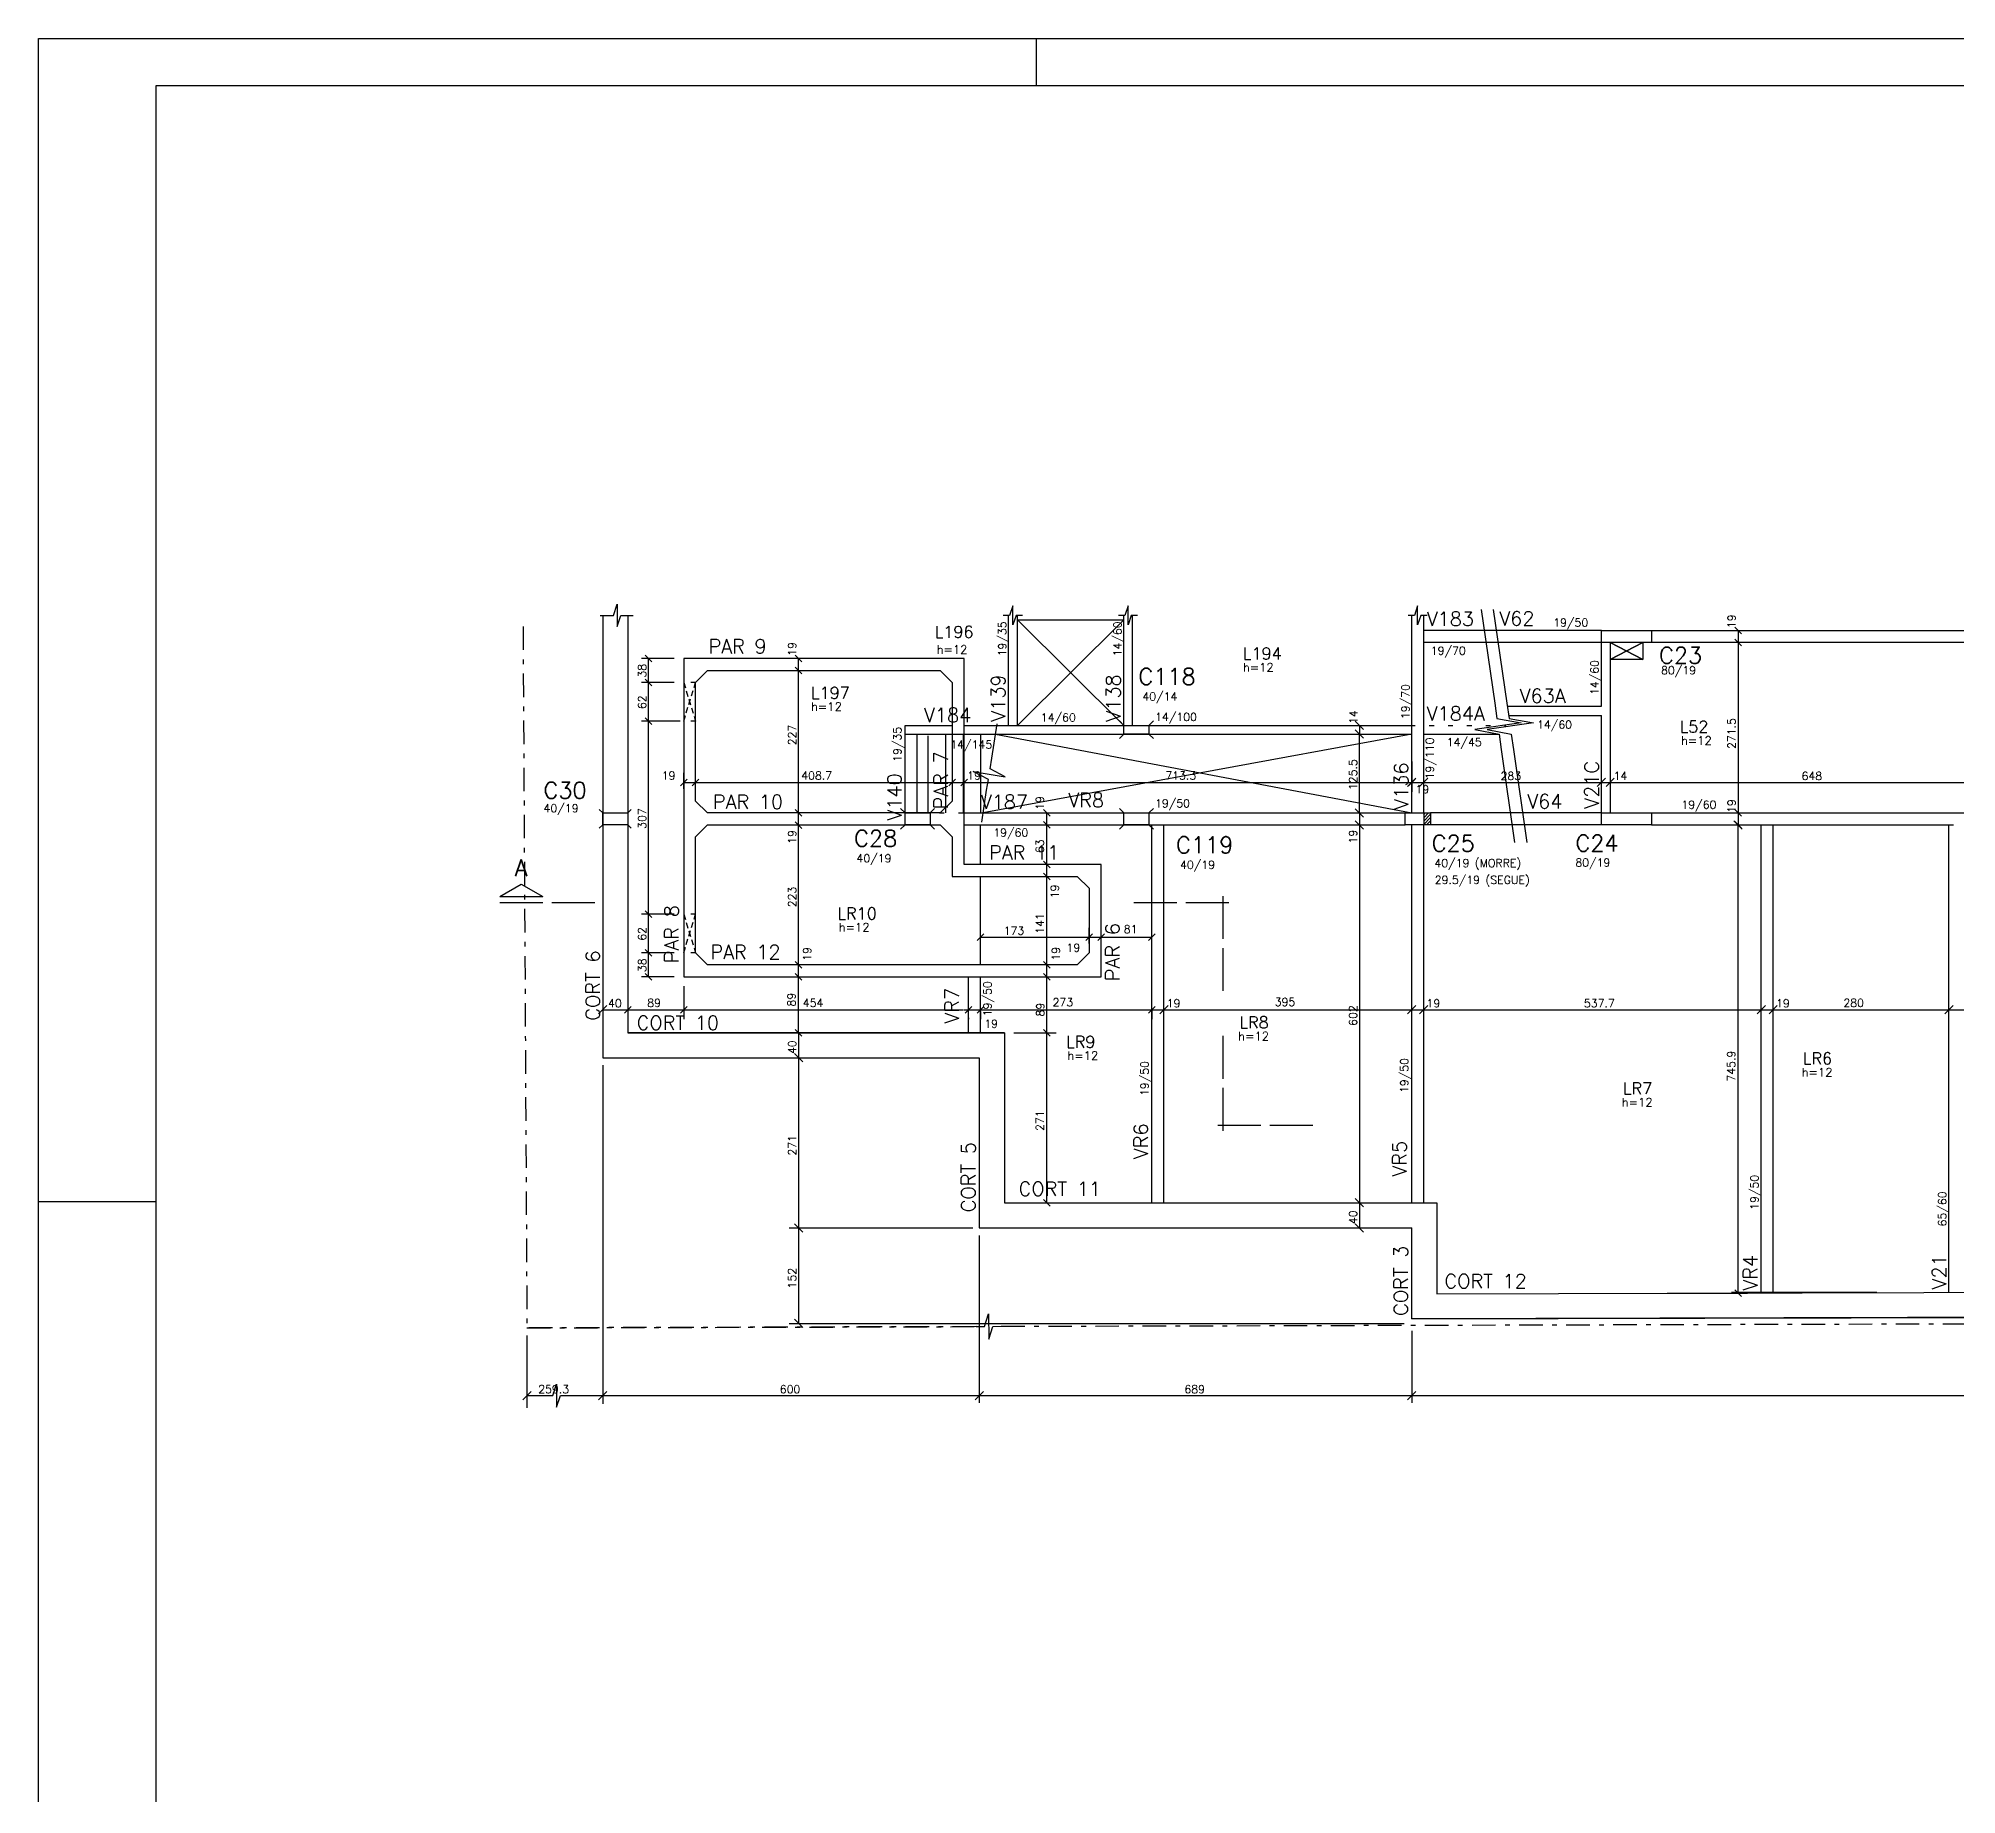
# Model space of a CAD drawing. Extents: x 33964 to 42889, y 0 to 6308.
# Drawn here: x 33964 to 37020, y 3510 to 6308 of the extents above; entities that cross this region are included whole.
import ezdxf

# ---------------------------------------------------------------- set-up
doc = ezdxf.new("R2010")
doc.units = 0
doc.header["$LTSCALE"] = 75
doc.header["$MEASUREMENT"] = 0
for name, pattern in [('ESTILO_TQS_0002', [0.4, 0.1, -0.3]), ('ESTILO_TQS_0003', [1, 0.5, -0.2, 0.1, -0.2]), ('HIDDEN2', [0.1875, 0.125, -0.0625])]:
    doc.linetypes.add(name, pattern=pattern)
doc.layers.get('0').update_dxf_attribs({"color": 3, "linetype": 'CONTINUOUS'})
for name, color, linetype in [('1', 2, 'CONTINUOUS'), ('200', 1, 'HIDDEN2'), ('204', 1, 'ESTILO_TQS_0003'), ('210', 7, 'ESTILO_TQS_0002'), ('212', 3, 'CONTINUOUS'), ('213', 3, 'CONTINUOUS'), ('216', 3, 'CONTINUOUS'), ('220', 5, 'CONTINUOUS'), ('221', 1, 'CONTINUOUS'), ('222', 6, 'CONTINUOUS'), ('226', 3, 'CONTINUOUS'), ('228', 7, 'CONTINUOUS'), ('230', 3, 'CONTINUOUS'), ('233', 6, 'CONTINUOUS'), ('238', 2, 'CONTINUOUS'), ('249', 1, 'CONTINUOUS'), ('250', 1, 'CONTINUOUS')]:
    doc.layers.add(name, color=color, linetype=linetype)
doc.styles.get("Standard").update_dxf_attribs({"font": 'ROMANS.SHX'})

# ---------------------------------------------------------------- blocks, each defined once
blk = doc.blocks.new('LINCOR', base_point=(162860.39586, 45821.60412))
blk.add_lwpolyline([(162860.39586, 45821.60412), (162860.729194, 45821.60412), (162860.89586, 45822.10412), (162860.89586, 45821.10412), (162861.062527, 45821.60412), (162861.39586, 45821.60412)])
blk = doc.blocks.new('_H950EE058A0-003')
for p, q in [((1064.822051, 10674.403208), (1072.482335, 10682.063492)), ((1064.822051, 10679.706509), (1067.179034, 10682.063492)), ((1064.822051, 10669.099907), (1075.322051, 10679.599907)), ((1064.822051, 10663.796606), (1075.322051, 10674.296606)), ((1069.392238, 10663.063492), (1075.322051, 10668.993305)), ((1074.695539, 10663.063492), (1075.322051, 10663.690004))]:
    blk.add_line(p, q)

msp = doc.modelspace()

# ---------------------------------------------------------------- linework, layer by layer
for p, q in [((33964.1, 6307.5), (42889.1, 6307.5)), ((33964.1, 0), (33964.1, 6307.5)), ((35554.1, 6232.5), (35554.1, 6307.5)), ((33964.1, 4455), (34151.6, 4455))]:
    msp.add_line(p, q)
at = {"layer": '1'}
for p, q in [((35509.9, 5213.2), (35509.9, 5388.4)), ((35523.9, 5213.2), (35523.9, 5388.4)), ((35693.4, 5213.2), (35693.4, 5388.4)), ((35707.4, 5213.2), (35707.4, 5388.4)), ((36152.2, 5073.7), (36152.2, 5388.4)), ((36171.2, 5073.7), (36171.2, 5388.4)), ((36454.2, 5364.2), (36171.2, 5364.2)), ((36534.2, 5364.2), (37055.2, 5364.2)), ((36454.2, 5345.2), (36171.2, 5345.2)), ((36454.2, 5243.7), (36454.2, 5345.2)), ((36468.2, 5345.2), (36468.2, 5073.8)), ((37055.2, 5345.2), (36534.2, 5345.2)), ((36304.4, 5243.7), (36454.2, 5243.7)), ((36307.2, 5228.7), (36454.2, 5228.7)), ((36454.2, 5073.8), (36454.2, 5228.7)), ((35344.9, 5073.7), (35344.9, 5213.2)), ((35344.9, 5213.2), (35419.8, 5213.2)), ((35344.9, 5199.2), (36152.2, 5199.2)), ((35363.9, 5199.2), (35363.9, 5073.7)), ((35438.8, 5213.2), (36152.2, 5213.2)), ((36171.2, 5199.2), (36291.3, 5199.2)), ((35438.8, 5073.7), (36141.7, 5073.7)), ((36454.2, 5073.7), (36181.7, 5073.7)), ((36534.2, 5073.7), (37055.2, 5073.7)), ((35384.9, 5054.7), (35401.4, 5054.7)), ((35438.8, 5054.7), (36141.7, 5054.7)), ((35465.2, 4991.7), (35465.2, 5054.7)), ((35738.2, 4452.7), (35738.2, 5054.7)), ((35757.2, 4452.7), (35757.2, 5054.7)), ((36152.2, 4452.7), (36152.2, 5054.7)), ((36171.2, 4452.7), (36171.2, 5054.7)), ((36454.2, 5054.7), (36181.7, 5054.7)), ((36534.2, 5054.7), (37007.9, 5054.7)), ((36708.9, 4308.8), (36708.9, 5054.7)), ((36727.9, 4308.8), (36727.9, 5054.7)), ((37007.9, 4309.7), (37007.9, 5054.7)), ((35465.2, 4831.7), (35465.2, 4972.7)), ((35446.2, 4723.7), (35446.2, 4812.7)), ((35465.2, 4723.7), (35465.2, 4812.7))]:
    msp.add_line(p, q, dxfattribs=at)
at = {"layer": '200'}
for p, q in [((34992.2, 5219.7), (35011.2, 5281.7)), ((34992.2, 5281.7), (35011.2, 5219.7)), ((34992.2, 4850.7), (35011.2, 4912.7)), ((34992.2, 4912.7), (35011.2, 4850.7))]:
    msp.add_line(p, q, dxfattribs=at)
at = {"layer": '204'}
for points in [[(35498.2, 4256), (40704.2, 4270), (40704.2, 5388.4)], [(34736.3, 5370.8), (34742.5, 4253.5), (35458.2, 4255.5), (34742.5, 4253.5)]]:
    msp.add_lwpolyline(points, dxfattribs=at)
at = {"layer": '210'}
for p, q in [((35011.2, 5281.7), (34992.2, 5281.7)), ((35011.2, 5219.7), (34992.2, 5219.7)), ((36150.1, 5213.2), (36302, 5213.2)), ((35399.9, 5073.7), (35438.8, 5073.7)), ((37007.9, 5054.7), (37055.2, 5054.7)), ((35011.2, 4912.7), (34992.2, 4912.7)), ((35011.2, 4850.7), (34992.2, 4850.7))]:
    msp.add_line(p, q, dxfattribs=at)
at = {"layer": '216'}
for p, q in [((36666.6, 5369.5), (36677.3, 5358.9)), ((36666.6, 5350.5), (36677.3, 5339.9)), ((34941.6, 5314.4), (34931, 5325)), ((35180.6, 5314.4), (35170, 5325)), ((34941.6, 5276.4), (34931, 5287)), ((34941.6, 5276.4), (34931, 5287)), ((35180.6, 5295.4), (35170, 5306)), ((35180.6, 5295.4), (35170, 5306)), ((34941.6, 5214.4), (34931, 5225)), ((34941.6, 5214.4), (34931, 5225)), ((36062, 5219.9), (36075.3, 5206.6)), ((36062, 5205.9), (36075.3, 5192.6)), ((34986.9, 5117.1), (34997.5, 5127.7)), ((35005.9, 5117.1), (35016.5, 5127.7)), ((35005.9, 5117.1), (35016.5, 5127.7)), ((35414.5, 5117.1), (35425.2, 5127.7)), ((35414.5, 5117.1), (35425.2, 5127.7)), ((35433.5, 5117.1), (35444.2, 5127.7)), ((35433.5, 5117.1), (35444.2, 5127.7)), ((36145.5, 5115.8), (36158.8, 5129)), ((36146.9, 5117.1), (36157.5, 5127.7)), ((36164.5, 5115.8), (36177.8, 5129)), ((36447.6, 5115.8), (36460.8, 5129)), ((36461.6, 5115.8), (36474.8, 5129)), ((35180.6, 5068.4), (35170, 5079)), ((35575.9, 5068.4), (35565.3, 5079)), ((36062, 5080.4), (36075.3, 5067.1)), ((36666.6, 5079), (36677.3, 5068.4)), ((35180.6, 5048.9), (35170, 5059.5)), ((35575.9, 5049.4), (35565.3, 5060)), ((35575.9, 5049.4), (35565.3, 5060)), ((36062, 5061.4), (36075.3, 5048.1)), ((36678.6, 5048.1), (36665.3, 5061.4)), ((36677.3, 5049.4), (36666.6, 5060)), ((35575.9, 4986.4), (35565.3, 4997)), ((35575.9, 4986.4), (35565.3, 4997)), ((35575.9, 4967.4), (35565.3, 4978)), ((35575.9, 4967.4), (35565.3, 4978)), ((34941.6, 4907.4), (34931, 4918)), ((34941.6, 4907.4), (34931, 4918)), ((35459.9, 4870.3), (35470.5, 4880.9)), ((35632.9, 4870.3), (35643.5, 4880.9)), ((35632.9, 4870.3), (35643.5, 4880.9)), ((35632.9, 4870.3), (35643.5, 4880.9)), ((35651.9, 4870.3), (35662.5, 4880.9)), ((35651.9, 4870.3), (35662.5, 4880.9)), ((35732.9, 4870.3), (35743.5, 4880.9)), ((34941.6, 4845.4), (34931, 4856)), ((34941.6, 4845.4), (34931, 4856)), ((35180.6, 4826.4), (35170, 4837)), ((35575.9, 4826.4), (35565.3, 4837)), ((35575.9, 4826.4), (35565.3, 4837)), ((34941.6, 4807.4), (34931, 4818)), ((35180.6, 4807.4), (35170, 4818)), ((35575.9, 4807.4), (35565.3, 4818)), ((35575.9, 4807.4), (35565.3, 4818)), ((34856.5, 4753.6), (34869.8, 4766.9)), ((34897.9, 4755), (34908.5, 4765.6)), ((34986.9, 4755), (34997.5, 4765.6)), ((34986.9, 4755), (34997.5, 4765.6)), ((35440.9, 4755), (35451.5, 4765.6)), ((35440.9, 4755), (35451.5, 4765.6)), ((35459.9, 4755), (35470.5, 4765.6)), ((35459.9, 4755), (35470.5, 4765.6)), ((35732.9, 4755), (35743.5, 4765.6)), ((35750.6, 4753.6), (35763.8, 4766.9)), ((36145.5, 4753.6), (36158.8, 4766.9)), ((36164.5, 4753.6), (36177.8, 4766.9)), ((36702.3, 4753.6), (36715.5, 4766.9)), ((36721.3, 4753.6), (36734.5, 4766.9)), ((37001.3, 4753.6), (37014.5, 4766.9)), ((35180.6, 4718.4), (35170, 4729)), ((35575.9, 4718.4), (35565.3, 4729)), ((35575.9, 4718.4), (35565.3, 4729)), ((35168.6, 4690.4), (35181.9, 4677.1)), ((35575.9, 4447.4), (35565.3, 4458)), ((36062, 4459.4), (36075.3, 4446.1)), ((35168.6, 4419.3), (35181.9, 4406.1)), ((36062, 4419.4), (36075.3, 4406.1)), ((36677.3, 4303.5), (36666.6, 4314.1)), ((35168.6, 4267.4), (35181.9, 4254.1)), ((34735.9, 4139), (34749.1, 4152.2)), ((34856.5, 4139), (34869.8, 4152.2)), ((35456.5, 4139), (35469.8, 4152.2)), ((36145.5, 4139), (36158.8, 4152.2))]:
    msp.add_line(p, q, dxfattribs=at)
at = {"layer": '220'}
msp.add_line((36152.2, 4267.7), (40694.2, 4279.9), dxfattribs=at)
for points in [[(34863.2, 5388.4), (34863.2, 4683.7), (35463.2, 4683.7), (35463.2, 4412.7), (36152.2, 4412.7)], [(34903.2, 5388.4), (34903.2, 4723.7), (35503.2, 4723.7), (34903.2, 4723.7)], [(35503.2, 4723.7), (35503.2, 4452.7), (36192.2, 4452.7), (36192.2, 4307.8), (40654.2, 4319.8), (40654.2, 5388.4)], [(34992.2, 5319.7), (34992.2, 4812.7), (35657.2, 4812.7), (35657.2, 4991.7), (35438.8, 4991.7), (35438.8, 5319.7), (34992.2, 5319.7)], [(40694.2, 5322.7), (40694.2, 4279.9), (36152.2, 4267.7), (36152.2, 4412.7)], [(35030.2, 5073.7), (35011.2, 5092.7), (35011.2, 5281.7), (35030.2, 5300.7), (35400.8, 5300.7), (35419.8, 5281.7), (35419.8, 5092.7), (35400.8, 5073.7), (35030.2, 5073.7)], [(35638.2, 4850.7), (35619.2, 4831.7), (35030.2, 4831.7), (35011.2, 4850.7), (35011.2, 5035.7), (35030.2, 5054.7), (35400.8, 5054.7), (35419.8, 5035.7), (35419.8, 4972.7), (35619.2, 4972.7), (35638.2, 4953.7), (35638.2, 4850.7)]]:
    msp.add_lwpolyline(points, dxfattribs=at)
at = {"layer": '221'}
for p, q in [((35523.9, 5381.2), (35693.4, 5213.2)), ((35693.4, 5381.2), (35523.9, 5213.2)), ((36152.2, 5199.2), (35469.3, 5073.7)), ((35489, 5199.2), (36152.2, 5073.7))]:
    msp.add_line(p, q, dxfattribs=at)
for points in [[(34859, 5388.4), (34880.2, 5388.4), (34886.1, 5406.1), (34886.1, 5370.8), (34892, 5388.4), (34911.9, 5388.4)], [(36262.6, 5398), (36284.3, 5248.6), (36287.8, 5224), (36326.5, 5217), (36252.6, 5206.5), (36291.3, 5199.4), (36294.8, 5174.8), (36315.9, 5026.5)], [(36281.9, 5398), (36303.7, 5248.6), (36307.2, 5224), (36345.8, 5217), (36272, 5206.5), (36310.7, 5199.4), (36314.1, 5174.8), (36335.2, 5026.5)], [(36520.2, 5318.2), (36468.2, 5345.2), (36520.2, 5318.2), (36468.2, 5345.2)], [(36468.2, 5318.2), (36520.2, 5345.2), (36468.2, 5318.2)]]:
    msp.add_lwpolyline(points, dxfattribs=at)
at = {"layer": '222'}
for p, q in [((33964.1, 6307.5), (33964.1, 6307.5)), ((34151.6, 6232.5), (42814.1, 6232.5)), ((34151.6, 75), (34151.6, 6232.5)), ((35693.4, 5213.2), (35686.3, 5220.3)), ((35686.3, 5192.2), (35693.4, 5199.2)), ((35733.4, 5213.2), (35740.5, 5220.3)), ((35740.5, 5192.2), (35733.4, 5199.2)), ((34863.2, 5073.7), (34857.7, 5079.2)), ((34903.2, 5073.7), (34908.6, 5079.2)), ((35344.9, 5073.7), (35337.8, 5080.8)), ((35384.9, 5073.7), (35392, 5080.8)), ((35693.4, 5073.7), (35686.3, 5080.8)), ((35733.4, 5073.7), (35740.5, 5080.8)), ((36171.2, 5073.7), (36171.2, 5054.7)), ((34857.7, 5049.3), (34863.2, 5054.7)), ((34908.6, 5049.3), (34903.2, 5054.7)), ((35344.9, 5054.7), (35337.8, 5047.7)), ((35384.9, 5054.7), (35392, 5047.7)), ((35686.3, 5047.7), (35693.4, 5054.7)), ((35740.5, 5047.7), (35733.4, 5054.7))]:
    msp.add_line(p, q, dxfattribs=at)
for points in [[(36454.2, 5364.2), (36534.2, 5364.2), (36534.2, 5345.2), (36454.2, 5345.2), (36454.2, 5364.2)], [(35693.4, 5213.2), (35733.4, 5213.2), (35733.4, 5199.2), (35693.4, 5199.2), (35693.4, 5213.2)], [(34903.2, 5054.7), (34863.2, 5054.7), (34863.2, 5073.7), (34903.2, 5073.7), (34903.2, 5054.7)], [(35384.9, 5054.7), (35344.9, 5054.7), (35344.9, 5073.7), (35384.9, 5073.7), (35384.9, 5054.7)], [(35693.4, 5073.7), (35733.4, 5073.7), (35733.4, 5054.7), (35693.4, 5054.7), (35693.4, 5073.7)], [(36141.7, 5073.7), (36181.7, 5073.7), (36181.7, 5054.7), (36141.7, 5054.7), (36141.7, 5073.7)], [(36454.2, 5073.7), (36534.2, 5073.7), (36534.2, 5054.7), (36454.2, 5054.7), (36454.2, 5073.7)]]:
    msp.add_lwpolyline(points, dxfattribs=at)
at = {"layer": '226'}
for p, q in [((34699.4, 4940.5), (34733.5, 4960.2)), ((34733.5, 4960.2), (34767.6, 4940.5)), ((34699.4, 4940.5), (34767.6, 4940.5))]:
    msp.add_line(p, q, dxfattribs=at)
at = {"layer": '228'}
for p, q in [((34699.4, 4931.1), (34767.6, 4931.1)), ((34782.2, 4931.1), (34850.5, 4931.1)), ((35709.4, 4931.1), (35777.6, 4931.1)), ((35792.2, 4931.1), (35860.5, 4931.1)), ((35851.4, 4873), (35851.4, 4941.2)), ((35851.4, 4790.1), (35851.4, 4858.4)), ((35851.4, 4650.4), (35851.4, 4718.7)), ((35851.4, 4567.6), (35851.4, 4635.9)), ((35843.4, 4576.2), (35911.6, 4576.2)), ((35926.2, 4576.2), (35994.5, 4576.2))]:
    msp.add_line(p, q, dxfattribs=at)
at = {"layer": '230'}
msp.add_line((35523.9, 5381.2), (35693.4, 5381.2), dxfattribs=at)
msp.add_lwpolyline([(36520.2, 5345.2), (36520.2, 5318.2), (36468.2, 5318.2)], dxfattribs=at)
at = {"layer": '238'}
for p, q in [((35381.2, 5196.7), (35381.2, 5073.7)), ((35409.2, 5199.2), (35409.2, 5073.7)), ((35437.2, 5199.2), (35437.2, 5073.7)), ((35465.2, 5199.2), (35465.2, 5073.7))]:
    msp.add_line(p, q, dxfattribs=at)
at = {"layer": '249'}
msp.add_lwpolyline([(35467, 5058.9), (35474.8, 5110.1), (35477.6, 5127.1), (35453.5, 5139.8), (35504.5, 5131.4), (35480.4, 5144.1), (35483.2, 5161.1), (35491.4, 5215.4)], dxfattribs=at)
at = {"layer": '250'}
for p, q in [((36671.9, 5364.2), (36671.9, 5345.2)), ((34977.2, 5319.7), (34925, 5319.7)), ((34936.3, 5281.7), (34936.3, 5319.7)), ((35175.3, 5300.7), (35175.3, 5319.7)), ((36671.9, 5345.2), (36671.9, 5073.7)), ((35175.3, 5054.2), (35175.3, 5300.7)), ((34977.2, 5281.7), (34925, 5281.7)), ((34936.3, 5219.7), (34936.3, 5281.7)), ((34986.7, 5219.7), (34925, 5219.7)), ((34936.3, 4912.7), (34936.3, 5219.7)), ((36068.7, 5213.2), (36068.7, 5199.2)), ((36068.7, 5073.7), (36068.7, 5199.2)), ((34992.2, 5112.1), (34992.2, 5137.4)), ((35011.2, 5107.4), (35011.2, 5137.4)), ((35438.8, 5136.7), (35438.8, 5137.4)), ((36152.2, 5155.7), (36152.2, 5107.4)), ((34992.2, 5122.4), (35011.2, 5122.4)), ((35011.2, 5122.4), (35419.8, 5122.4)), ((35419.8, 5122.4), (35438.8, 5122.4)), ((35419.8, 5115.6), (35419.8, 5107.4)), ((35438.8, 5122.4), (36152.2, 5122.4)), ((36152.2, 5122.4), (36171.2, 5122.4)), ((36171.2, 5122.4), (36454.2, 5122.4)), ((36454.2, 5122.4), (36468.2, 5122.4)), ((36468.2, 5122.4), (37116.2, 5122.4)), ((35570.6, 5054.7), (35570.6, 5073.7)), ((36068.7, 5073.7), (36068.7, 5054.7)), ((36671.9, 5073.7), (36671.9, 5054.7)), ((35175.3, 5035.2), (35175.3, 5054.2)), ((35570.6, 4991.7), (35570.6, 5054.7)), ((36068.7, 5054.7), (36068.7, 4452.7)), ((36651.3, 5054.7), (36686.9, 5054.7)), ((36671.9, 4308.8), (36671.9, 5054.7)), ((35175.3, 4831.7), (35175.3, 5035.2)), ((35570.6, 4972.7), (35570.6, 4991.7)), ((35570.6, 4831.7), (35570.6, 4972.7)), ((34977.2, 4912.7), (34925, 4912.7)), ((34936.3, 4850.7), (34936.3, 4912.7)), ((35465.2, 4846.7), (35465.2, 4890.6)), ((35638.2, 4865.7), (35638.2, 4890.6)), ((35465.2, 4875.6), (35638.2, 4875.6)), ((35638.2, 4879.4), (35638.2, 4860.6)), ((35638.2, 4875.6), (35657.2, 4875.6)), ((35657.2, 4875.6), (35738.2, 4875.6)), ((34977.2, 4850.7), (34925, 4850.7)), ((34936.3, 4812.7), (34936.3, 4850.7)), ((35175.3, 4812.7), (35175.3, 4831.7)), ((35570.6, 4812.7), (35570.6, 4831.7)), ((34977.2, 4812.7), (34925, 4812.7)), ((35175.3, 4723.7), (35175.3, 4812.7)), ((35570.6, 4723.7), (35570.6, 4812.7)), ((34992.2, 4797.7), (34992.2, 4745.3)), ((35465.2, 4774.9), (35465.2, 4775.3)), ((34863.2, 4760.3), (34903.2, 4760.3)), ((34903.2, 4760.3), (34992.2, 4760.3)), ((34992.2, 4760.3), (35438.2, 4760.3)), ((35438.8, 4760.3), (35738.2, 4760.3)), ((35446.2, 4760.3), (35465.2, 4760.3)), ((35446.2, 4747.6), (35446.2, 4745.3)), ((35465.2, 4757.2), (35465.2, 4745.3)), ((35738.2, 4760.3), (35757.2, 4760.3)), ((35738.2, 4760.3), (36152.2, 4760.3)), ((35738.2, 4760.2), (35738.2, 4745.3)), ((36152.2, 4760.3), (36171.2, 4760.3)), ((36171.2, 4760.3), (36546.2, 4760.3)), ((36544.2, 4760.3), (37007.9, 4760.3)), ((36708.9, 4760.3), (36727.9, 4760.3)), ((37007.9, 4760.3), (37072.9, 4760.3)), ((35175.3, 4723.7), (35175.3, 4683.7)), ((35518.2, 4723.7), (35585.6, 4723.7)), ((35570.6, 4452.7), (35570.6, 4723.7)), ((35175.3, 4683.7), (35175.3, 4412.7)), ((34863.2, 4671.7), (34863.2, 4132.4)), ((36068.7, 4452.7), (36068.7, 4412.7)), ((35160.4, 4412.7), (35453, 4412.7)), ((35175.3, 4412.7), (35175.3, 4260.7)), ((35463.2, 4400.7), (35463.2, 4134.3)), ((36893.2, 4309.7), (36661.4, 4309.7)), ((36559.2, 4308.8), (36686.9, 4308.8)), ((35160.4, 4260.7), (36140.2, 4260.7)), ((36152.2, 4248.7), (36152.2, 4134.3)), ((34742.5, 4241.5), (34742.5, 4126.3)), ((34742.5, 4145.6), (34771.6, 4145.6)), ((34808, 4145.6), (34863.2, 4145.6)), ((34863.2, 4145.6), (35463.2, 4145.6)), ((35463.2, 4145.6), (36152.2, 4145.6)), ((36152.2, 4145.6), (40701.2, 4145.6))]:
    msp.add_line(p, q, dxfattribs=at)

# ---------------------------------------------------------------- block references
at = {"layer": '204', "xscale": 40.002889, "yscale": 40.002889, "rotation": 0.6885819999999999}
msp.add_blockref('LINCOR', (35458.2, 4255.5), dxfattribs=at)
at = {"layer": '221', "xscale": 30.494852, "yscale": 30.494852, "rotation": 180}
for p in [(35531.8, 5388.4), (35715.3, 5388.4), (36176.7, 5388.4)]:
    msp.add_blockref('LINCOR', p, dxfattribs=at)
at = {"layer": '221'}
msp.add_blockref('_H950EE058A0-003', (35106.3, -5608.3), dxfattribs=at)
at = {"layer": '250', "xscale": 36.42980900000001, "yscale": 36.42980900000001}
msp.add_blockref('LINCOR', (34771.6, 4145.6), dxfattribs=at)

# ---------------------------------------------------------------- texts
at = {"layer": '212'}
for s, p in [('19/50', (36377.5, 5370.6)), ('19/70', (36182.4, 5325.8)), ('14/60', (35561.2, 5219.4)), ('14/100', (35743.2, 5220.2)), ('14/45', (36207.8, 5180.1)), ('14/60', (36351.7, 5208)), ('14/145', (35417, 5176.3)), ('19/50', (35743.1, 5082.6)), ('19/60', (36581.7, 5080.5)), ('19/60', (35485.5, 5036))]:
    msp.add_text(s, height=12.75, dxfattribs=at).set_placement(p)
for s, p in [('19/35', (35506.2, 5323.1)), ('14/60', (35689.7, 5323.1)), ('14/60', (36449.7, 5261.5)), ('19/70', (36148.5, 5223.2)), ('19/35', (35339, 5155.1)), ('19/110', (36187.2, 5127.2)), ('19/50', (35482.6, 4749.9)), ('19/50', (35732.9, 4622.8)), ('19/50', (36146.6, 4627.6)), ('19/50', (36704.5, 4441.5)), ('65/60', (37003.6, 4415.1))]:
    msp.add_text(s, height=12.75, rotation=90, dxfattribs=at).set_placement(p)
at = {"layer": '213'}
for s, p in [('80/19', (36549.3, 5294.5)), ('40/14', (35723, 5252.8)), ('40/19', (34768.9, 5074.9)), ('40/19', (35267.5, 4995.1)), ('40/19', (35783, 4984.7)), ('40/19 (MORRE)', (36188.2, 4987.5)), ('80/19', (36412.7, 4988.3)), ('29.5/19 (SEGUE)', (36188.7, 4960.7))]:
    msp.add_text(s, height=12.75, dxfattribs=at).set_placement(p)
at = {"layer": '216'}
for s, p in [('19', (36668.1, 5368.1)), ('19', (35171.4, 5324)), ('38', (34932.4, 5289.2)), ('62', (34932.4, 5239.2)), ('14', (36065.6, 5215.3)), ('227', (35171.4, 5181.4)), ('271.5', (36668.1, 5175.6)), ('125.5', (36064.9, 5110.1)), ('307', (34932.4, 5048.4)), ('19', (35566.1, 5078.7)), ('19', (36668.1, 5073.7)), ('19', (35171.4, 5024.6)), ('19', (36064.9, 5025)), ('63', (35566.1, 5009.7)), ('223', (35171.4, 4923.5)), ('19', (35589.8, 4937.8)), ('62', (34932.4, 4870.2)), ('141', (35566.1, 4881.2)), ('38', (34932.4, 4820.2)), ('19', (35195.2, 4838.1)), ('19', (35591.6, 4838.4)), ('89', (35170.3, 4765.3)), ('89', (35566.7, 4749.4)), ('602', (36064.9, 4734.6)), ('40', (35171.4, 4689.7)), ('745.9', (36667.4, 4645.8)), ('271', (35566.1, 4567.2)), ('271', (35171.4, 4527.8)), ('40', (36064.9, 4418.7)), ('152', (35171.4, 4316.3))]:
    msp.add_text(s, height=12.75, rotation=90, dxfattribs=at).set_placement(p)
for s, height, p in [('h=12', 13.5, (35395.1, 5327.4)), ('h=12', 13.5, (35883.1, 5298.9)), ('h=12', 13.5, (35195, 5236.3)), ('h=12', 13.5, (36580.9, 5182.3)), ('19', 12.75, (34957.2, 5126.9)), ('408.7', 12.75, (35179.5, 5126.9)), ('19', 12.75, (35443.8, 5126.9)), ('713.3', 12.75, (35759.5, 5126.9)), ('283', 12.75, (36293.6, 5126.2)), ('14', 12.75, (36473.6, 5126.2)), ('648', 12.75, (36773.1, 5126.2)), ('19', 12.75, (36158, 5105)), ('h=12', 13.5, (35239.1, 4884.9)), ('173', 12.75, (35502, 4879.8)), ('81', 12.75, (35693.4, 4882.2)), ('19', 12.75, (35602.1, 4852.7)), ('40', 12.75, (34871.7, 4764.1)), ('89', 12.75, (34934.2, 4764.8)), ('454', 12.75, (35182, 4764.8)), ('273', 12.75, (35579.9, 4765.7)), ('19', 12.75, (35761.7, 4764.1)), ('395', 12.75, (35933.8, 4766.2)), ('19', 12.75, (36175.6, 4764.1)), ('537.7', 12.75, (36426.4, 4764.1)), ('19', 12.75, (36732.4, 4764.1)), ('280', 12.75, (36839.7, 4764.8)), ('19', 12.75, (35471.1, 4731.6)), ('h=12', 13.5, (35875.6, 4711.4)), ('h=12', 13.5, (35603.4, 4680.4)), ('h=12', 13.5, (36773.2, 4653.9)), ('h=12', 13.5, (36486.6, 4606.1)), ('259.3', 12.75, (34760.5, 4149.4)), ('600', 12.75, (35145.3, 4149.4)), ('689', 12.75, (35789.8, 4149.4))]:
    msp.add_text(s, height=height, dxfattribs=at).set_placement(p)
at = {"layer": '220'}
for s, p in [('C23', (36546.1, 5311.6)), ('C118', (35716.7, 5277.9)), ('C30', (34768.9, 5096.7)), ('C28', (35263.8, 5020)), ('C119', (35776.7, 5009.7)), ('C25', (36183.9, 5012.2)), ('C24', (36413, 5012.4))]:
    msp.add_text(s, height=26.25, dxfattribs=at).set_placement(p)
at = {"layer": '226'}
for s, p in [('L196', (35392.1, 5352.7)), ('L194', (35883.1, 5318.3)), ('L197', (35195, 5255.6)), ('L52', (36578.9, 5201.7)), ('LR10', (35237.2, 4904.2)), ('LR8', (35877.6, 4730.8)), ('LR9', (35601.5, 4699.7)), ('LR6', (36775.2, 4673.3)), ('LR7', (36488.6, 4625.5))]:
    msp.add_text(s, height=18.75, dxfattribs=at).set_placement(p)
at = {"layer": '233'}
for s, height, p in [('V183', 22.5, (36176, 5371.7)), ('V62', 22.5, (36291.6, 5372.2)), ('PAR 9', 22.5, (35031.7, 5327.8)), ('V63A', 22.5, (36324, 5249.1)), ('V184', 22.5, (35375.1, 5218.4)), ('V184A', 22.5, (36175.9, 5220.7)), ('VR8', 22.5, (35605, 5083)), ('PAR 10', 22.5, (35038.7, 5080)), ('V187', 22.5, (35465.6, 5080.3)), ('V64', 22.5, (36336.1, 5080.9)), ('PAR 11', 22.5, (35478.7, 4999.3)), ('A', 26.2, (34723.1, 4973.2)), ('PAR 12', 22.5, (35034.7, 4840.9)), ('CORT 10', 22.5, (34917.3, 4728.2)), ('CORT 11', 22.5, (35525.8, 4463.7)), ('CORT 12', 22.5, (36204.2, 4316.5))]:
    msp.add_text(s, height=height, dxfattribs=at).set_placement(p)
for s, p in [('V139', (35504.4, 5219.2)), ('V138', (35687.9, 5219.2)), ('PAR 7', (35413.1, 5079.5)), ('V136', (36146.6, 5078.9)), ('V21C', (36450, 5080.5)), ('V140', (35339.2, 5061.6)), ('PAR 8', (34984.1, 4834.4)), ('PAR 6', (35686.6, 4805.8)), ('CORT 6', (34858.7, 4742.9)), ('VR7', (35430.7, 4738.3)), ('VR6', (35731.8, 4522.4)), ('CORT 5', (35457, 4437.7)), ('VR5', (36143.8, 4494.6)), ('CORT 3', (36146, 4272.7)), ('VR4', (36702.7, 4313)), ('V21', (37003.7, 4314.8))]:
    msp.add_text(s, height=22.5, rotation=90, dxfattribs=at).set_placement(p)

doc.saveas('drawing.dxf')
